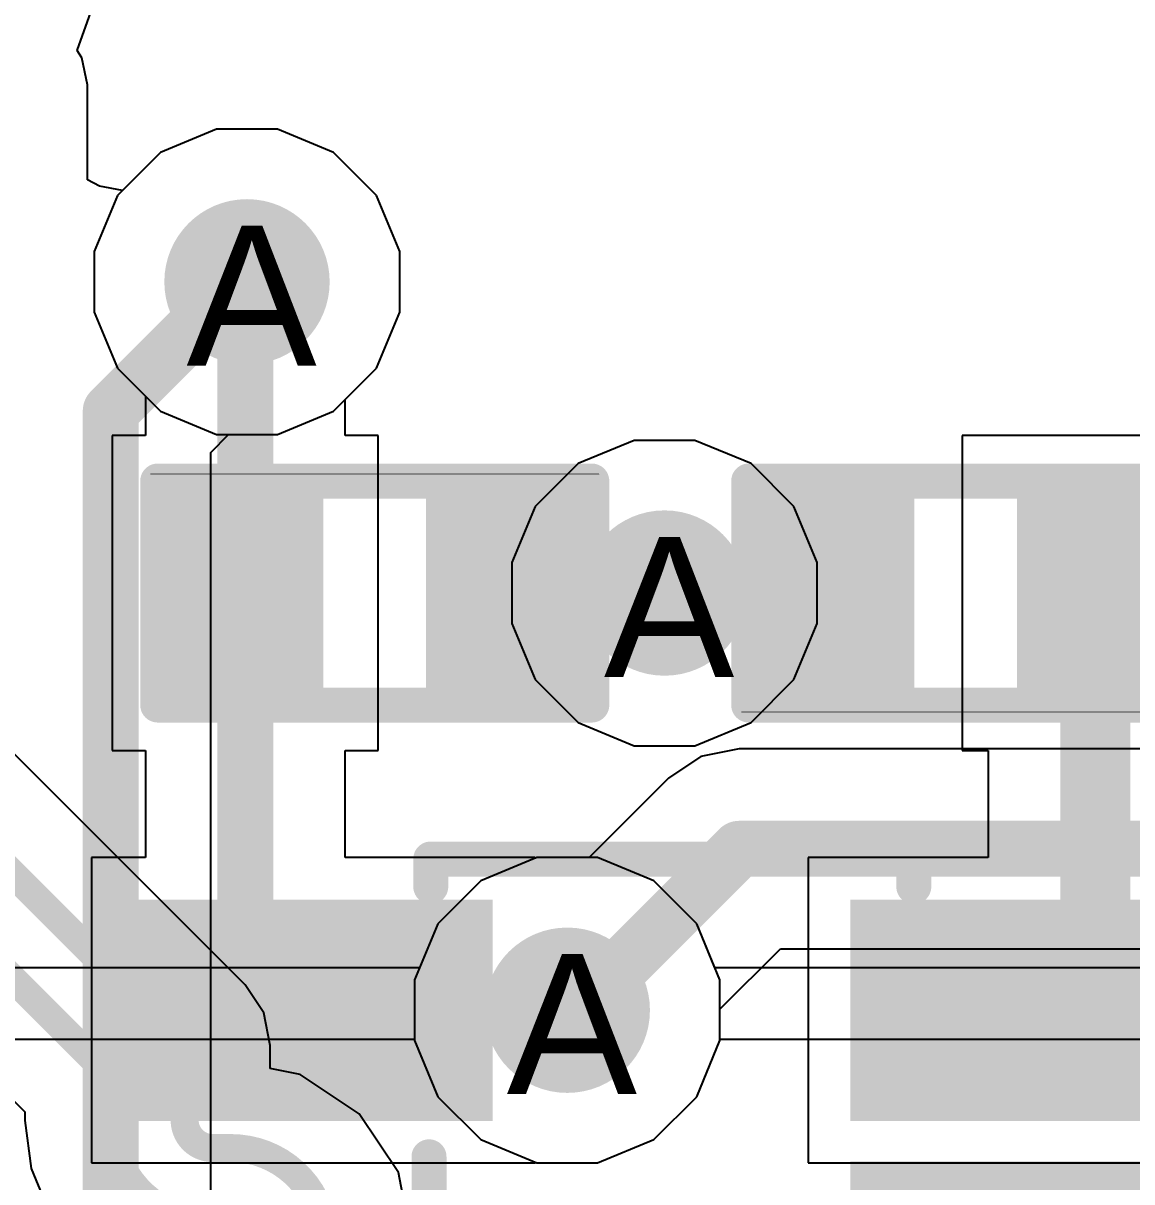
# Model space of a CAD drawing. Header units: inches. Extents: x 0 to 208, y 0 to 213.
# Drawn here: x 3.387 to 3.5454, y 3.4954 to 3.661 of the extents above; entities that cross this region are included whole.
import ezdxf

# ---------------------------------------------------------------- set-up
doc = ezdxf.new("R2010")
doc.units = ezdxf.units.IN
doc.header["$MEASUREMENT"] = 0
for name, color, linetype in [('Bottom Layer', 5, 'Continuous'), ('Drill Drawing', 1, 'Continuous'), ('L2_GND1', 16, 'Continuous'), ('L3_SIG1', 76, 'Continuous'), ('L4_PWR', 90, 'Continuous'), ('L5_GND2', 156, 'Continuous'), ('L6_SIG2', 130, 'Continuous'), ('L7_GND3', 216, 'Continuous'), ('Top Layer', 1, 'Continuous'), ('Top Overlay', 2, 'Continuous'), ('Top Paste', 8, 'Continuous'), ('Top Solder', 216, 'Continuous'), ('Via Holes', 16, 'Continuous')]:
    doc.layers.add(name, color=color, linetype=linetype)
doc.styles.add('Arial', font='', dxfattribs={"height": 0.2})
doc.styles.get('Arial').set_extended_font_data('Arial')

# ---------------------------------------------------------------- blocks, each defined once
blk = doc.blocks.new('SOT_23_5_257')
at = {"layer": 'Top Layer'}
for points in [[(-0.07284, -0.02559), (-0.02953, -0.02559), (-0.02953, -0.04921), (-0.07284, -0.04921)], [(0.02953, -0.02559), (0.07283, -0.02559), (0.07283, -0.04921), (0.02953, -0.04921)]]:
    blk.add_hatch(color=1, dxfattribs=at).paths.add_polyline_path(points)
at = {"layer": 'Top Paste'}
for points in [[(-0.07284, -0.02559), (-0.02953, -0.02559), (-0.02953, -0.04921), (-0.07284, -0.04921)], [(0.02953, -0.02559), (0.07283, -0.02559), (0.07283, -0.04921), (0.02953, -0.04921)]]:
    blk.add_hatch(color=8, dxfattribs=at).paths.add_polyline_path(points)
at = {"layer": 'Top Solder'}
for points in [[(-0.07684, 0.01581), (-0.02553, 0.01581), (-0.02553, -0.01581), (-0.07684, -0.01581)], [(-0.07684, -0.02159), (-0.02553, -0.02159), (-0.02553, -0.05321), (-0.07684, -0.05321)], [(0.02553, -0.02159), (0.07683, -0.02159), (0.07683, -0.05321), (0.02553, -0.05321)]]:
    blk.add_hatch(color=216, dxfattribs=at).paths.add_polyline_path(points)
at = {"layer": 'Top Overlay'}
for points in [[(0.03464, 0.01732, 0.005, 0.005, 0), (0.03464, -0.01646, 0.005, 0.005, 0)], [(-0.03461, -0.05506, 0.005, 0.005, 0), (-0.03461, -0.059, 0.005, 0.005, 0)], [(0.03439, -0.05506, 0.005, 0.005, 0), (0.03439, -0.059, 0.005, 0.005, 0)], [(0.03439, -0.059, 0.005, 0.005, 0), (-0.03461, -0.059, 0.005, 0.005, 0)]]:
    blk.add_lwpolyline(points, format="xyseb", dxfattribs=at)
for points in [[(0.03339, -0.01646, 0.0025, 0.0025, 1), (0.03589, -0.01646, 0.0025, 0.0025, 1)], [(-0.03586, -0.05506, 0.0025, 0.0025, 1), (-0.03336, -0.05506, 0.0025, 0.0025, 1)], [(0.03314, -0.05506, 0.0025, 0.0025, 1), (0.03564, -0.05506, 0.0025, 0.0025, 1)], [(-0.03586, -0.059, 0.0025, 0.0025, 1), (-0.03336, -0.059, 0.0025, 0.0025, 1)], [(-0.03586, -0.059, 0.0025, 0.0025, 1), (-0.03336, -0.059, 0.0025, 0.0025, 1)], [(0.03314, -0.059, 0.0025, 0.0025, 1), (0.03564, -0.059, 0.0025, 0.0025, 1)], [(0.03314, -0.059, 0.0025, 0.0025, 1), (0.03564, -0.059, 0.0025, 0.0025, 1)]]:
    blk.add_lwpolyline(points, format="xyseb", close=True, dxfattribs=at)
blk = doc.blocks.new('RES_0402_265')
at = {"layer": 'Top Layer'}
for points in [[(-0.0275, -0.0125), (-0.0275, 0.0125), (-0.0095, 0.0125), (-0.0095, -0.0125)], [(0.0095, -0.0125), (0.0095, 0.0125), (0.0275, 0.0125), (0.0275, -0.0125)]]:
    blk.add_hatch(color=1, dxfattribs=at).paths.add_polyline_path(points)
at = {"layer": 'Top Paste'}
for points in [[(-0.0275, -0.0125), (-0.0275, 0.0125), (-0.0095, 0.0125), (-0.0095, -0.0125)], [(0.0095, -0.0125), (0.0095, 0.0125), (0.0275, 0.0125), (0.0275, -0.0125)]]:
    blk.add_hatch(color=8, dxfattribs=at).paths.add_polyline_path(points)
at = {"layer": 'Top Solder'}
for points in [[(-0.02967, -0.01467), (-0.02967, 0.01467), (-0.00733, 0.01467), (-0.00733, -0.01467)], [(0.00733, -0.01467), (0.00733, 0.01467), (0.02967, 0.01467), (0.02967, -0.01467)]]:
    blk.add_hatch(color=216, dxfattribs=at).paths.add_polyline_path(points)
at = {"layer": 'Top Overlay'}
for points in [[(0.031, 0.016, 0.005, 0.005, 0), (-0.031, 0.016, 0.005, 0.005, 0)], [(-0.031, 0.016, 0.005, 0.005, 0), (-0.031, -0.016, 0.005, 0.005, 0)], [(0.031, 0.016, 0.005, 0.005, 0), (0.031, -0.016, 0.005, 0.005, 0)], [(0.031, -0.016, 0.005, 0.005, 0), (-0.031, -0.016, 0.005, 0.005, 0)], [(0.032, -0.017, 0.000127, 0.000127, 0), (-0.032, -0.017, 0.000127, 0.000127, 0)]]:
    blk.add_lwpolyline(points, format="xyseb", dxfattribs=at)
for points in [[(-0.03225, 0.016, 0.0025, 0.0025, 1), (-0.02975, 0.016, 0.0025, 0.0025, 1)], [(-0.03225, 0.016, 0.0025, 0.0025, 1), (-0.02975, 0.016, 0.0025, 0.0025, 1)], [(0.02975, 0.016, 0.0025, 0.0025, 1), (0.03225, 0.016, 0.0025, 0.0025, 1)], [(0.02975, 0.016, 0.0025, 0.0025, 1), (0.03225, 0.016, 0.0025, 0.0025, 1)], [(-0.03225, -0.016, 0.0025, 0.0025, 1), (-0.02975, -0.016, 0.0025, 0.0025, 1)], [(-0.03225, -0.016, 0.0025, 0.0025, 1), (-0.02975, -0.016, 0.0025, 0.0025, 1)], [(0.02975, -0.016, 0.0025, 0.0025, 1), (0.03225, -0.016, 0.0025, 0.0025, 1)], [(0.02975, -0.016, 0.0025, 0.0025, 1), (0.03225, -0.016, 0.0025, 0.0025, 1)], [(-0.03203, -0.017, 0.0000635, 0.0000635, 1), (-0.03197, -0.017, 0.0000635, 0.0000635, 1)], [(0.03197, -0.017, 0.0000635, 0.0000635, 1), (0.03203, -0.017, 0.0000635, 0.0000635, 1)]]:
    blk.add_lwpolyline(points, format="xyseb", close=True, dxfattribs=at)
blk = doc.blocks.new('RES_0402_266')
at = {"layer": 'Top Layer'}
for points in [[(-0.0275, -0.0125), (-0.0275, 0.0125), (-0.0095, 0.0125), (-0.0095, -0.0125)], [(0.0095, -0.0125), (0.0095, 0.0125), (0.0275, 0.0125), (0.0275, -0.0125)]]:
    blk.add_hatch(color=1, dxfattribs=at).paths.add_polyline_path(points)
at = {"layer": 'Top Paste'}
for points in [[(-0.0275, -0.0125), (-0.0275, 0.0125), (-0.0095, 0.0125), (-0.0095, -0.0125)], [(0.0095, -0.0125), (0.0095, 0.0125), (0.0275, 0.0125), (0.0275, -0.0125)]]:
    blk.add_hatch(color=8, dxfattribs=at).paths.add_polyline_path(points)
at = {"layer": 'Top Solder'}
for points in [[(-0.02967, -0.01466), (-0.02967, 0.01467), (-0.00734, 0.01467), (-0.00734, -0.01466)], [(0.00733, -0.01466), (0.00733, 0.01467), (0.02966, 0.01467), (0.02966, -0.01466)]]:
    blk.add_hatch(color=216, dxfattribs=at).paths.add_polyline_path(points)
at = {"layer": 'Top Overlay'}
for points in [[(-0.031, 0.016, 0.005, 0.005, 0), (0.031, 0.016, 0.005, 0.005, 0)], [(-0.031, -0.016, 0.005, 0.005, 0), (-0.031, 0.016, 0.005, 0.005, 0)], [(0.031, -0.016, 0.005, 0.005, 0), (0.031, 0.016, 0.005, 0.005, 0)], [(-0.031, -0.016, 0.005, 0.005, 0), (0.031, -0.016, 0.005, 0.005, 0)], [(-0.032, -0.017, 0.000127, 0.000127, 0), (0.032, -0.017, 0.000127, 0.000127, 0)]]:
    blk.add_lwpolyline(points, format="xyseb", dxfattribs=at)
for points in [[(-0.03225, 0.016, 0.0025, 0.0025, 1), (-0.02975, 0.016, 0.0025, 0.0025, 1)], [(-0.03225, 0.016, 0.0025, 0.0025, 1), (-0.02975, 0.016, 0.0025, 0.0025, 1)], [(0.02975, 0.016, 0.0025, 0.0025, 1), (0.03225, 0.016, 0.0025, 0.0025, 1)], [(0.02975, 0.016, 0.0025, 0.0025, 1), (0.03225, 0.016, 0.0025, 0.0025, 1)], [(-0.03225, -0.016, 0.0025, 0.0025, 1), (-0.02975, -0.016, 0.0025, 0.0025, 1)], [(-0.03225, -0.016, 0.0025, 0.0025, 1), (-0.02975, -0.016, 0.0025, 0.0025, 1)], [(0.02975, -0.016, 0.0025, 0.0025, 1), (0.03225, -0.016, 0.0025, 0.0025, 1)], [(0.02975, -0.016, 0.0025, 0.0025, 1), (0.03225, -0.016, 0.0025, 0.0025, 1)], [(-0.03203, -0.017, 0.0000635, 0.0000635, 1), (-0.03197, -0.017, 0.0000635, 0.0000635, 1)], [(0.03197, -0.017, 0.0000635, 0.0000635, 1), (0.03203, -0.017, 0.0000635, 0.0000635, 1)]]:
    blk.add_lwpolyline(points, format="xyseb", close=True, dxfattribs=at)

msp = doc.modelspace()

# ---------------------------------------------------------------- hatches: boundary and pattern name
at = {"layer": 'Bottom Layer'}
h = msp.add_hatch(color=5, dxfattribs=at)
edge = h.paths.add_edge_path()
edge.add_arc((3.419, 3.624), 0.01181, 0, 360)
h = msp.add_hatch(color=5, dxfattribs=at)
edge = h.paths.add_edge_path()
edge.add_arc((3.47864, 3.57954), 0.01181, 0, 360)
h = msp.add_hatch(color=5, dxfattribs=at)
edge = h.paths.add_edge_path()
edge.add_arc((3.46475, 3.51994), 0.01181, 0, 360)
at = {"layer": 'L2_GND1'}
h = msp.add_hatch(color=16, dxfattribs=at)
edge = h.paths.add_edge_path()
edge.add_arc((3.419, 3.624), 0.01181, 0, 360)
h = msp.add_hatch(color=16, dxfattribs=at)
edge = h.paths.add_edge_path()
edge.add_arc((3.47864, 3.57954), 0.01181, 0, 360)
h = msp.add_hatch(color=16, dxfattribs=at)
edge = h.paths.add_edge_path()
edge.add_arc((3.46475, 3.51994), 0.01181, 0, 360)
at = {"layer": 'L3_SIG1'}
h = msp.add_hatch(color=76, dxfattribs=at)
edge = h.paths.add_edge_path()
edge.add_arc((3.419, 3.624), 0.01181, 0, 360)
h = msp.add_hatch(color=76, dxfattribs=at)
edge = h.paths.add_edge_path()
edge.add_arc((3.47864, 3.57954), 0.01181, 0, 360)
h = msp.add_hatch(color=76, dxfattribs=at)
edge = h.paths.add_edge_path()
edge.add_arc((3.46475, 3.51994), 0.01181, 0, 360)
at = {"layer": 'L4_PWR'}
h = msp.add_hatch(color=90, dxfattribs=at)
edge = h.paths.add_edge_path()
edge.add_arc((3.419, 3.624), 0.01181, 0, 360)
h = msp.add_hatch(color=90, dxfattribs=at)
edge = h.paths.add_edge_path()
edge.add_arc((3.47864, 3.57954), 0.01181, 0, 360)
h = msp.add_hatch(color=90, dxfattribs=at)
edge = h.paths.add_edge_path()
edge.add_arc((3.46475, 3.51994), 0.01181, 0, 360)
at = {"layer": 'L5_GND2'}
h = msp.add_hatch(color=156, dxfattribs=at)
edge = h.paths.add_edge_path()
edge.add_arc((3.419, 3.624), 0.01181, 0, 360)
h = msp.add_hatch(color=156, dxfattribs=at)
edge = h.paths.add_edge_path()
edge.add_arc((3.47864, 3.57954), 0.01181, 0, 360)
h = msp.add_hatch(color=156, dxfattribs=at)
edge = h.paths.add_edge_path()
edge.add_arc((3.46475, 3.51994), 0.01181, 0, 360)
at = {"layer": 'L6_SIG2'}
h = msp.add_hatch(color=130, dxfattribs=at)
edge = h.paths.add_edge_path()
edge.add_arc((3.419, 3.624), 0.01181, 0, 360)
h = msp.add_hatch(color=130, dxfattribs=at)
edge = h.paths.add_edge_path()
edge.add_arc((3.47864, 3.57954), 0.01181, 0, 360)
h = msp.add_hatch(color=130, dxfattribs=at)
edge = h.paths.add_edge_path()
edge.add_arc((3.46475, 3.51994), 0.01181, 0, 360)
at = {"layer": 'L7_GND3'}
h = msp.add_hatch(color=216, dxfattribs=at)
edge = h.paths.add_edge_path()
edge.add_arc((3.419, 3.624), 0.01181, 0, 360)
h = msp.add_hatch(color=216, dxfattribs=at)
edge = h.paths.add_edge_path()
edge.add_arc((3.47864, 3.57954), 0.01181, 0, 360)
h = msp.add_hatch(color=216, dxfattribs=at)
edge = h.paths.add_edge_path()
edge.add_arc((3.46475, 3.51994), 0.01181, 0, 360)
at = {"layer": 'Top Layer'}
h = msp.add_hatch(color=1, dxfattribs=at)
edge = h.paths.add_edge_path()
edge.add_arc((3.419, 3.624), 0.01181, 0, 360)
h = msp.add_hatch(color=1, dxfattribs=at)
edge = h.paths.add_edge_path()
edge.add_arc((3.47864, 3.57954), 0.01181, 0, 360)
h = msp.add_hatch(color=1, dxfattribs=at)
edge = h.paths.add_edge_path()
edge.add_arc((3.46475, 3.51994), 0.01181, 0, 360)
at = {"layer": 'Via Holes'}
h = msp.add_hatch(color=7, dxfattribs=at)
edge = h.paths.add_edge_path()
edge.add_arc((3.419, 3.624), 0.00591, 0, 360)
h = msp.add_hatch(color=7, dxfattribs=at)
edge = h.paths.add_edge_path()
edge.add_arc((3.47864, 3.57954), 0.00591, 0, 360)
h = msp.add_hatch(color=7, dxfattribs=at)
edge = h.paths.add_edge_path()
edge.add_arc((3.46475, 3.51994), 0.00591, 0, 360)

# ---------------------------------------------------------------- linework, layer by layer
at = {"layer": 'Bottom Layer'}
for p, q in [((3.41466, 3.64581), (3.40665, 3.64249)), ((3.42334, 3.64581), (3.41466, 3.64581)), ((3.43135, 3.64249), (3.42334, 3.64581)), ((3.40665, 3.64249), (3.40051, 3.63635)), ((3.43749, 3.63635), (3.43135, 3.64249)), ((3.40051, 3.63635), (3.39719, 3.62834)), ((3.44081, 3.62834), (3.43749, 3.63635)), ((3.39719, 3.62834), (3.39719, 3.61966)), ((3.44081, 3.61966), (3.44081, 3.62834)), ((3.39719, 3.61966), (3.40051, 3.61165)), ((3.43749, 3.61165), (3.44081, 3.61966)), ((3.40051, 3.61165), (3.40665, 3.60551)), ((3.43135, 3.60551), (3.43749, 3.61165)), ((3.40665, 3.60551), (3.41466, 3.60219)), ((3.42334, 3.60219), (3.43135, 3.60551)), ((3.41466, 3.60219), (3.42334, 3.60219)), ((3.46041, 3.54175), (3.4524, 3.53843)), ((3.46909, 3.54175), (3.46041, 3.54175)), ((3.47711, 3.53843), (3.46909, 3.54175)), ((3.4524, 3.53843), (3.44626, 3.5323)), ((3.48324, 3.5323), (3.47711, 3.53843)), ((3.44626, 3.5323), (3.44294, 3.52428)), ((3.48656, 3.52428), (3.48324, 3.5323)), ((3.44294, 3.52428), (3.44294, 3.5156)), ((3.48656, 3.5156), (3.48656, 3.52428)), ((3.44294, 3.5156), (3.44626, 3.50759)), ((3.48324, 3.50759), (3.48656, 3.5156)), ((3.44626, 3.50759), (3.4524, 3.50145)), ((3.47711, 3.50145), (3.48324, 3.50759)), ((3.4524, 3.50145), (3.46041, 3.49813)), ((3.46909, 3.49813), (3.47711, 3.50145)), ((3.46041, 3.49813), (3.46909, 3.49813))]:
    msp.add_line(p, q, dxfattribs=at)
at = {"layer": 'L2_GND1'}
for p, q in [((3.41466, 3.64581), (3.40665, 3.64249)), ((3.42334, 3.64581), (3.41466, 3.64581)), ((3.43135, 3.64249), (3.42334, 3.64581)), ((3.40665, 3.64249), (3.40051, 3.63635)), ((3.43749, 3.63635), (3.43135, 3.64249)), ((3.40051, 3.63635), (3.39719, 3.62834)), ((3.44081, 3.62834), (3.43749, 3.63635)), ((3.39719, 3.62834), (3.39719, 3.61966)), ((3.44081, 3.61966), (3.44081, 3.62834)), ((3.39719, 3.61966), (3.40051, 3.61165)), ((3.43749, 3.61165), (3.44081, 3.61966)), ((3.40051, 3.61165), (3.40665, 3.60551)), ((3.43135, 3.60551), (3.43749, 3.61165)), ((3.40665, 3.60551), (3.41466, 3.60219)), ((3.42334, 3.60219), (3.43135, 3.60551)), ((3.41466, 3.60219), (3.42334, 3.60219)), ((3.4743, 3.60135), (3.46629, 3.59803)), ((3.48298, 3.60135), (3.4743, 3.60135)), ((3.491, 3.59803), (3.48298, 3.60135)), ((3.46629, 3.59803), (3.46015, 3.5919)), ((3.49713, 3.5919), (3.491, 3.59803)), ((3.46015, 3.5919), (3.45683, 3.58388)), ((3.50045, 3.58388), (3.49713, 3.5919)), ((3.45683, 3.58388), (3.45683, 3.5752)), ((3.50045, 3.5752), (3.50045, 3.58388)), ((3.45683, 3.5752), (3.46015, 3.56719)), ((3.49713, 3.56719), (3.50045, 3.5752)), ((3.46015, 3.56719), (3.46629, 3.56105)), ((3.491, 3.56105), (3.49713, 3.56719)), ((3.46629, 3.56105), (3.4743, 3.55773)), ((3.48298, 3.55773), (3.491, 3.56105)), ((3.4743, 3.55773), (3.48298, 3.55773)), ((3.46041, 3.54175), (3.4524, 3.53843)), ((3.46909, 3.54175), (3.46041, 3.54175)), ((3.47711, 3.53843), (3.46909, 3.54175)), ((3.4524, 3.53843), (3.44626, 3.5323)), ((3.48324, 3.5323), (3.47711, 3.53843)), ((3.44626, 3.5323), (3.44365, 3.526)), ((3.48585, 3.526), (3.48324, 3.5323)), ((3.44365, 3.526), (3.15745, 3.526)), ((3.63371, 3.526), (3.48585, 3.526)), ((3.15745, 3.5158), (3.44294, 3.5158)), ((3.44294, 3.5158), (3.44294, 3.5156)), ((3.48656, 3.5156), (3.48656, 3.5158)), ((3.48656, 3.5158), (3.62265, 3.5158)), ((3.44294, 3.5156), (3.44626, 3.50759)), ((3.48324, 3.50759), (3.48656, 3.5156)), ((3.44626, 3.50759), (3.4524, 3.50145)), ((3.47711, 3.50145), (3.48324, 3.50759)), ((3.4524, 3.50145), (3.46041, 3.49813)), ((3.46909, 3.49813), (3.47711, 3.50145)), ((3.46041, 3.49813), (3.46909, 3.49813))]:
    msp.add_line(p, q, dxfattribs=at)
at = {"layer": 'L3_SIG1'}
for p, q in [((3.39473, 3.65705), (3.39671, 3.66254)), ((3.39542, 3.65602), (3.39473, 3.65705)), ((3.3962, 3.65212), (3.39542, 3.65602)), ((3.3962, 3.63857), (3.3962, 3.65212)), ((3.41466, 3.64581), (3.40665, 3.64249)), ((3.42334, 3.64581), (3.41466, 3.64581)), ((3.43135, 3.64249), (3.42334, 3.64581)), ((3.40665, 3.64249), (3.4012, 3.63704)), ((3.43749, 3.63635), (3.43135, 3.64249)), ((3.39795, 3.63767), (3.3962, 3.63857)), ((3.4012, 3.63704), (3.39795, 3.63767)), ((3.44081, 3.62834), (3.43749, 3.63635)), ((3.44081, 3.61966), (3.44081, 3.62834)), ((3.43749, 3.61165), (3.44081, 3.61966)), ((3.43135, 3.60551), (3.43749, 3.61165)), ((3.42334, 3.60219), (3.43135, 3.60551)), ((3.41381, 3.59962), (3.41638, 3.60219)), ((3.41638, 3.60219), (3.42334, 3.60219)), ((3.41381, 3.21126), (3.41381, 3.59962)), ((3.46041, 3.54175), (3.4524, 3.53843)), ((3.46909, 3.54175), (3.46041, 3.54175)), ((3.47711, 3.53843), (3.46909, 3.54175)), ((3.4524, 3.53843), (3.44626, 3.5323)), ((3.48324, 3.5323), (3.47711, 3.53843)), ((3.44626, 3.5323), (3.44294, 3.52428)), ((3.48656, 3.52428), (3.48324, 3.5323)), ((3.44294, 3.52428), (3.44294, 3.5156)), ((3.48656, 3.5156), (3.48656, 3.52428)), ((3.44294, 3.5156), (3.44626, 3.50759)), ((3.48324, 3.50759), (3.48656, 3.5156)), ((3.44626, 3.50759), (3.4524, 3.50145)), ((3.47711, 3.50145), (3.48324, 3.50759)), ((3.4524, 3.50145), (3.46041, 3.49813)), ((3.46909, 3.49813), (3.47711, 3.50145)), ((3.46041, 3.49813), (3.46909, 3.49813))]:
    msp.add_line(p, q, dxfattribs=at)
for points in [[(3.39954, 3.60554, 0.008, 0.008, 0), (3.418, 3.624, 0.008, 0.008, 0)], [(3.39954, 2.87754, 0.008, 0.008, 0), (3.39954, 3.60554, 0.008, 0.008, 0)]]:
    msp.add_lwpolyline(points, format="xyseb", dxfattribs=at)
for points in [[(3.416, 3.624, 0.004, 0.004, 1), (3.42, 3.624, 0.004, 0.004, 1)], [(3.39754, 3.60554, 0.004, 0.004, 1), (3.40154, 3.60554, 0.004, 0.004, 1)], [(3.39754, 3.60554, 0.004, 0.004, 1), (3.40154, 3.60554, 0.004, 0.004, 1)]]:
    msp.add_lwpolyline(points, format="xyseb", close=True, dxfattribs=at)
at = {"layer": 'L4_PWR'}
for p, q in [((3.41466, 3.64581), (3.40665, 3.64249)), ((3.42334, 3.64581), (3.41466, 3.64581)), ((3.43135, 3.64249), (3.42334, 3.64581)), ((3.40665, 3.64249), (3.40051, 3.63635)), ((3.43749, 3.63635), (3.43135, 3.64249)), ((3.40051, 3.63635), (3.39719, 3.62834)), ((3.44081, 3.62834), (3.43749, 3.63635)), ((3.39719, 3.62834), (3.39719, 3.61966)), ((3.44081, 3.61966), (3.44081, 3.62834)), ((3.39719, 3.61966), (3.40051, 3.61165)), ((3.43749, 3.61165), (3.44081, 3.61966)), ((3.40051, 3.61165), (3.40665, 3.60551)), ((3.43135, 3.60551), (3.43749, 3.61165)), ((3.40665, 3.60551), (3.41466, 3.60219)), ((3.42334, 3.60219), (3.43135, 3.60551)), ((3.41466, 3.60219), (3.42334, 3.60219)), ((3.4743, 3.60135), (3.46629, 3.59803)), ((3.48298, 3.60135), (3.4743, 3.60135)), ((3.491, 3.59803), (3.48298, 3.60135)), ((3.46629, 3.59803), (3.46015, 3.5919)), ((3.49713, 3.5919), (3.491, 3.59803)), ((3.46015, 3.5919), (3.45683, 3.58388)), ((3.50045, 3.58388), (3.49713, 3.5919)), ((3.45683, 3.58388), (3.45683, 3.5752)), ((3.50045, 3.5752), (3.50045, 3.58388)), ((3.45683, 3.5752), (3.46015, 3.56719)), ((3.49713, 3.56719), (3.50045, 3.5752)), ((3.46015, 3.56719), (3.46629, 3.56105)), ((3.491, 3.56105), (3.49713, 3.56719)), ((3.46629, 3.56105), (3.4743, 3.55773)), ((3.48298, 3.55773), (3.491, 3.56105)), ((3.4743, 3.55773), (3.48298, 3.55773)), ((3.46041, 3.54175), (3.4524, 3.53843)), ((3.46909, 3.54175), (3.46041, 3.54175)), ((3.47711, 3.53843), (3.46909, 3.54175)), ((3.4524, 3.53843), (3.44626, 3.5323)), ((3.48324, 3.5323), (3.47711, 3.53843)), ((3.44626, 3.5323), (3.44294, 3.52428)), ((3.48656, 3.52428), (3.48324, 3.5323)), ((3.44294, 3.52428), (3.44294, 3.5156)), ((3.48656, 3.5156), (3.48656, 3.52428)), ((3.44294, 3.5156), (3.44626, 3.50759)), ((3.48324, 3.50759), (3.48656, 3.5156)), ((3.44626, 3.50759), (3.4524, 3.50145)), ((3.47711, 3.50145), (3.48324, 3.50759)), ((3.4524, 3.50145), (3.46041, 3.49813)), ((3.46909, 3.49813), (3.47711, 3.50145)), ((3.46041, 3.49813), (3.46909, 3.49813))]:
    msp.add_line(p, q, dxfattribs=at)
at = {"layer": 'L5_GND2'}
for p, q in [((3.41466, 3.64581), (3.40665, 3.64249)), ((3.42334, 3.64581), (3.41466, 3.64581)), ((3.43135, 3.64249), (3.42334, 3.64581)), ((3.40665, 3.64249), (3.40051, 3.63635)), ((3.43749, 3.63635), (3.43135, 3.64249)), ((3.40051, 3.63635), (3.39719, 3.62834)), ((3.44081, 3.62834), (3.43749, 3.63635)), ((3.39719, 3.62834), (3.39719, 3.61966)), ((3.44081, 3.61966), (3.44081, 3.62834)), ((3.39719, 3.61966), (3.40051, 3.61165)), ((3.43749, 3.61165), (3.44081, 3.61966)), ((3.40051, 3.61165), (3.40665, 3.60551)), ((3.43135, 3.60551), (3.43749, 3.61165)), ((3.40665, 3.60551), (3.41466, 3.60219)), ((3.42334, 3.60219), (3.43135, 3.60551)), ((3.41466, 3.60219), (3.42334, 3.60219)), ((3.41874, 3.52355), (3.36213, 3.58016)), ((3.34402, 3.54868), (3.38725, 3.50544)), ((3.46041, 3.54175), (3.4524, 3.53843)), ((3.46909, 3.54175), (3.46041, 3.54175)), ((3.47711, 3.53843), (3.46909, 3.54175)), ((3.4524, 3.53843), (3.44626, 3.5323)), ((3.48324, 3.5323), (3.47711, 3.53843)), ((3.44626, 3.5323), (3.44294, 3.52428)), ((3.48656, 3.52428), (3.48324, 3.5323)), ((3.44294, 3.52428), (3.44294, 3.5156)), ((3.48656, 3.5156), (3.48656, 3.52428)), ((3.42139, 3.51958), (3.41874, 3.52355)), ((3.42232, 3.5149), (3.42139, 3.51958)), ((3.42232, 3.51163), (3.42232, 3.5149)), ((3.44294, 3.5156), (3.44626, 3.50759)), ((3.48324, 3.50759), (3.48656, 3.5156)), ((3.4266, 3.51078), (3.42232, 3.51163)), ((3.435, 3.50516), (3.4266, 3.51078)), ((3.44626, 3.50759), (3.4524, 3.50145)), ((3.47711, 3.50145), (3.48324, 3.50759)), ((3.38725, 3.50544), (3.38725, 3.50425)), ((3.38725, 3.50425), (3.38727, 3.50417)), ((3.44062, 3.49676), (3.435, 3.50516)), ((3.38727, 3.50417), (3.38817, 3.49731)), ((3.4524, 3.50145), (3.46041, 3.49813)), ((3.46909, 3.49813), (3.47711, 3.50145)), ((3.46041, 3.49813), (3.46909, 3.49813)), ((3.38817, 3.49731), (3.39009, 3.49269)), ((3.44259, 3.48685), (3.44062, 3.49676))]:
    msp.add_line(p, q, dxfattribs=at)
for points in [[(3.35348, 3.57151, 0.004, 0.004, 0), (3.41009, 3.5149, 0.004, 0.004, 0)], [(3.34909, 3.56091, 0.004, 0.004, 0), (3.39845, 3.51155, 0.004, 0.004, 0)], [(3.41009, 3.51155, 0.004, 0.004, 0), (3.41009, 3.5149, 0.004, 0.004, 0)], [(3.39845, 3.51155, 0.004, 0.004, 0), (3.39949, 3.51051, 0.004, 0.004, 0)], [(3.39949, 3.50425, 0.004, 0.004, 0), (3.39949, 3.51051, 0.004, 0.004, 0)], [(3.41009, 3.50425, 0.004, 0.004, 0), (3.41009, 3.51155, 0.004, 0.004, 0)], [(3.41409, 3.48965, 0.004, 0.004, -0.414214), (3.39949, 3.50425, 0.004, 0.004, 0)], [(3.41409, 3.50025, 0.004, 0.004, -0.414214), (3.41009, 3.50425, 0.004, 0.004, 0)], [(3.41409, 3.50025, 0.004, 0.004, 0), (3.41669, 3.50025, 0.004, 0.004, 0)], [(3.41669, 3.50025, 0.004, 0.004, -0.414214), (3.43009, 3.48685, 0.004, 0.004, 0)]]:
    msp.add_lwpolyline(points, format="xyseb", dxfattribs=at)
for points in [[(3.40909, 3.5149, 0.002, 0.002, 1), (3.41109, 3.5149, 0.002, 0.002, 1)], [(3.40909, 3.5149, 0.002, 0.002, 1), (3.41109, 3.5149, 0.002, 0.002, 1)], [(3.39745, 3.51155, 0.002, 0.002, 1), (3.39945, 3.51155, 0.002, 0.002, 1)], [(3.39745, 3.51155, 0.002, 0.002, 1), (3.39945, 3.51155, 0.002, 0.002, 1)], [(3.39849, 3.51051, 0.002, 0.002, 1), (3.40049, 3.51051, 0.002, 0.002, 1)], [(3.39849, 3.51051, 0.002, 0.002, 1), (3.40049, 3.51051, 0.002, 0.002, 1)], [(3.40909, 3.51155, 0.002, 0.002, 1), (3.41109, 3.51155, 0.002, 0.002, 1)], [(3.40909, 3.51155, 0.002, 0.002, 1), (3.41109, 3.51155, 0.002, 0.002, 1)], [(3.39849, 3.50425, 0.002, 0.002, 1), (3.40049, 3.50425, 0.002, 0.002, 1)], [(3.39849, 3.50425, 0.002, 0.002, 1), (3.40049, 3.50425, 0.002, 0.002, 1)], [(3.40909, 3.50425, 0.002, 0.002, 1), (3.41109, 3.50425, 0.002, 0.002, 1)], [(3.40909, 3.50425, 0.002, 0.002, 1), (3.41109, 3.50425, 0.002, 0.002, 1)], [(3.41309, 3.50025, 0.002, 0.002, 1), (3.41509, 3.50025, 0.002, 0.002, 1)], [(3.41309, 3.50025, 0.002, 0.002, 1), (3.41509, 3.50025, 0.002, 0.002, 1)], [(3.41569, 3.50025, 0.002, 0.002, 1), (3.41769, 3.50025, 0.002, 0.002, 1)], [(3.41569, 3.50025, 0.002, 0.002, 1), (3.41769, 3.50025, 0.002, 0.002, 1)]]:
    msp.add_lwpolyline(points, format="xyseb", close=True, dxfattribs=at)
at = {"layer": 'L6_SIG2'}
for p, q in [((3.41466, 3.64581), (3.40665, 3.64249)), ((3.42334, 3.64581), (3.41466, 3.64581)), ((3.43135, 3.64249), (3.42334, 3.64581)), ((3.40665, 3.64249), (3.40051, 3.63635)), ((3.43749, 3.63635), (3.43135, 3.64249)), ((3.40051, 3.63635), (3.39719, 3.62834)), ((3.44081, 3.62834), (3.43749, 3.63635)), ((3.39719, 3.62834), (3.39719, 3.61966)), ((3.44081, 3.61966), (3.44081, 3.62834)), ((3.39719, 3.61966), (3.40051, 3.61165)), ((3.43749, 3.61165), (3.44081, 3.61966)), ((3.40051, 3.61165), (3.40665, 3.60551)), ((3.43135, 3.60551), (3.43749, 3.61165)), ((3.40665, 3.60551), (3.41466, 3.60219)), ((3.42334, 3.60219), (3.43135, 3.60551)), ((3.41466, 3.60219), (3.42334, 3.60219)), ((3.48931, 3.55727), (3.48384, 3.55619)), ((3.76806, 3.55727), (3.48931, 3.55727)), ((3.48931, 3.55727), (3.48931, 3.55727)), ((3.48384, 3.55619), (3.47921, 3.55309)), ((3.47921, 3.55309), (3.46787, 3.54175)), ((3.47921, 3.55309), (3.47921, 3.55309)), ((3.46041, 3.54175), (3.4524, 3.53843)), ((3.46787, 3.54175), (3.46041, 3.54175)), ((3.4524, 3.53843), (3.44626, 3.5323)), ((3.44626, 3.5323), (3.44294, 3.52428)), ((3.48656, 3.52007), (3.49522, 3.52873)), ((3.49522, 3.52873), (3.62937, 3.52873)), ((3.44294, 3.52428), (3.44294, 3.5156)), ((3.48656, 3.5156), (3.48656, 3.52007)), ((3.44294, 3.5156), (3.44626, 3.50759)), ((3.48324, 3.50759), (3.48656, 3.5156)), ((3.44626, 3.50759), (3.4524, 3.50145)), ((3.47711, 3.50145), (3.48324, 3.50759)), ((3.4524, 3.50145), (3.46041, 3.49813)), ((3.46909, 3.49813), (3.47711, 3.50145)), ((3.46041, 3.49813), (3.46909, 3.49813))]:
    msp.add_line(p, q, dxfattribs=at)
for points in [[(3.46625, 3.51994, 0.008, 0.008, 0), (3.48931, 3.543, 0.008, 0.008, 0)], [(3.48931, 3.543, 0.008, 0.008, 0), (3.76806, 3.543, 0.008, 0.008, 0)], [(3.46475, 3.51994, 0.008, 0.008, 0), (3.46625, 3.51994, 0.008, 0.008, 0)]]:
    msp.add_lwpolyline(points, format="xyseb", dxfattribs=at)
for points in [[(3.48731, 3.543, 0.004, 0.004, 1), (3.49131, 3.543, 0.004, 0.004, 1)], [(3.48731, 3.543, 0.004, 0.004, 1), (3.49131, 3.543, 0.004, 0.004, 1)], [(3.46275, 3.51994, 0.004, 0.004, 1), (3.46675, 3.51994, 0.004, 0.004, 1)], [(3.46425, 3.51994, 0.004, 0.004, 1), (3.46825, 3.51994, 0.004, 0.004, 1)], [(3.46425, 3.51994, 0.004, 0.004, 1), (3.46825, 3.51994, 0.004, 0.004, 1)]]:
    msp.add_lwpolyline(points, format="xyseb", close=True, dxfattribs=at)
at = {"layer": 'L7_GND3'}
for p, q in [((3.41466, 3.64581), (3.40665, 3.64249)), ((3.42334, 3.64581), (3.41466, 3.64581)), ((3.43135, 3.64249), (3.42334, 3.64581)), ((3.40665, 3.64249), (3.40051, 3.63635)), ((3.43749, 3.63635), (3.43135, 3.64249)), ((3.40051, 3.63635), (3.39719, 3.62834)), ((3.44081, 3.62834), (3.43749, 3.63635)), ((3.39719, 3.62834), (3.39719, 3.61966)), ((3.44081, 3.61966), (3.44081, 3.62834)), ((3.39719, 3.61966), (3.40051, 3.61165)), ((3.43749, 3.61165), (3.44081, 3.61966)), ((3.40051, 3.61165), (3.40665, 3.60551)), ((3.43135, 3.60551), (3.43749, 3.61165)), ((3.40665, 3.60551), (3.41466, 3.60219)), ((3.42334, 3.60219), (3.43135, 3.60551)), ((3.41466, 3.60219), (3.42334, 3.60219)), ((3.46041, 3.54175), (3.4524, 3.53843)), ((3.46909, 3.54175), (3.46041, 3.54175)), ((3.47711, 3.53843), (3.46909, 3.54175)), ((3.4524, 3.53843), (3.44626, 3.5323)), ((3.48324, 3.5323), (3.47711, 3.53843)), ((3.44626, 3.5323), (3.44294, 3.52428)), ((3.48656, 3.52428), (3.48324, 3.5323)), ((3.44294, 3.52428), (3.44294, 3.5156)), ((3.48656, 3.5156), (3.48656, 3.52428)), ((3.44294, 3.5156), (3.44626, 3.50759)), ((3.48324, 3.50759), (3.48656, 3.5156)), ((3.44626, 3.50759), (3.4524, 3.50145)), ((3.47711, 3.50145), (3.48324, 3.50759)), ((3.4524, 3.50145), (3.46041, 3.49813)), ((3.46909, 3.49813), (3.47711, 3.50145)), ((3.46041, 3.49813), (3.46909, 3.49813))]:
    msp.add_line(p, q, dxfattribs=at)
at = {"layer": 'Top Layer'}
for p, q in [((3.41466, 3.64581), (3.40665, 3.64249)), ((3.42334, 3.64581), (3.41466, 3.64581)), ((3.43135, 3.64249), (3.42334, 3.64581)), ((3.40665, 3.64249), (3.40051, 3.63635)), ((3.43749, 3.63635), (3.43135, 3.64249)), ((3.40051, 3.63635), (3.39719, 3.62834)), ((3.44081, 3.62834), (3.43749, 3.63635)), ((3.39719, 3.62834), (3.39719, 3.61966)), ((3.44081, 3.61966), (3.44081, 3.62834)), ((3.39719, 3.61966), (3.40051, 3.61165)), ((3.43749, 3.61165), (3.44081, 3.61966)), ((3.40051, 3.61165), (3.40448, 3.60768)), ((3.43303, 3.60718), (3.43749, 3.61165)), ((3.40448, 3.60768), (3.40448, 3.60204)), ((3.43303, 3.60204), (3.43303, 3.60718)), ((3.40448, 3.60204), (3.39975, 3.60204)), ((3.39975, 3.60204), (3.39975, 3.55704)), ((3.43775, 3.60204), (3.43303, 3.60204)), ((3.43775, 3.55704), (3.43775, 3.60204)), ((3.55917, 3.60204), (3.52117, 3.60204)), ((3.52117, 3.60204), (3.52117, 3.55704)), ((3.39975, 3.55704), (3.40448, 3.55704)), ((3.40448, 3.55704), (3.40448, 3.54175)), ((3.43303, 3.54175), (3.43303, 3.55704)), ((3.43303, 3.55704), (3.43775, 3.55704)), ((3.52117, 3.55704), (3.52488, 3.55704)), ((3.52488, 3.55704), (3.52488, 3.54175)), ((3.40448, 3.54175), (3.39681, 3.54175)), ((3.39681, 3.54175), (3.39681, 3.49813)), ((3.46012, 3.54175), (3.43303, 3.54175)), ((3.46023, 3.54168), (3.46012, 3.54175)), ((3.46012, 3.54175), (3.46012, 3.54175)), ((3.46041, 3.54175), (3.46023, 3.54168)), ((3.46909, 3.54175), (3.46041, 3.54175)), ((3.47711, 3.53843), (3.46909, 3.54175)), ((3.52488, 3.54175), (3.49917, 3.54175)), ((3.49917, 3.54175), (3.49917, 3.49813)), ((3.48324, 3.5323), (3.47711, 3.53843)), ((3.48656, 3.52428), (3.48324, 3.5323)), ((3.48656, 3.5156), (3.48656, 3.52428)), ((3.48324, 3.50759), (3.48656, 3.5156)), ((3.47711, 3.50145), (3.48324, 3.50759)), ((3.46909, 3.49813), (3.47711, 3.50145)), ((3.39681, 3.49813), (3.46012, 3.49813)), ((3.46012, 3.49813), (3.46023, 3.49821)), ((3.46012, 3.49813), (3.46012, 3.49813)), ((3.46023, 3.49821), (3.46041, 3.49813)), ((3.46041, 3.49813), (3.46909, 3.49813)), ((3.49917, 3.49813), (3.56248, 3.49813))]:
    msp.add_line(p, q, dxfattribs=at)
for points in [[(3.41875, 3.57954, 0.008, 0.008, 0), (3.41875, 3.624, 0.008, 0.008, 0)], [(3.45476, 3.57954, 0.012, 0.012, 0), (3.45575, 3.57954, 0.012, 0.012, 0)], [(3.45575, 3.57954, 0.012, 0.012, 0), (3.47864, 3.57954, 0.012, 0.012, 0)], [(3.47864, 3.57954, 0.012, 0.012, 0), (3.50317, 3.57954, 0.012, 0.012, 0)], [(3.54017, 3.52775, 0.01, 0.01, 0), (3.54017, 3.57954, 0.01, 0.01, 0)], [(3.41875, 3.52775, 0.008, 0.008, 0), (3.41875, 3.57954, 0.008, 0.008, 0)], [(3.41875, 3.52775, 0.008, 0.008, 0), (3.42656, 3.51994, 0.008, 0.008, 0)], [(3.53236, 3.51994, 0.008, 0.008, 0), (3.54017, 3.52775, 0.008, 0.008, 0)], [(3.42656, 3.51994, 0.008, 0.008, 0), (3.42846, 3.51994, 0.008, 0.008, 0)], [(3.42846, 3.51994, 0.008, 0.008, 0), (3.46475, 3.51994, 0.008, 0.008, 0)], [(3.53083, 3.51994, 0.008, 0.008, 0), (3.53236, 3.51994, 0.008, 0.008, 0)]]:
    msp.add_lwpolyline(points, format="xyseb", dxfattribs=at)
for points in [[(3.41675, 3.624, 0.004, 0.004, 1), (3.42075, 3.624, 0.004, 0.004, 1)], [(3.45176, 3.57954, 0.006, 0.006, 1), (3.45776, 3.57954, 0.006, 0.006, 1)], [(3.45275, 3.57954, 0.006, 0.006, 1), (3.45875, 3.57954, 0.006, 0.006, 1)], [(3.45275, 3.57954, 0.006, 0.006, 1), (3.45875, 3.57954, 0.006, 0.006, 1)], [(3.47564, 3.57954, 0.006, 0.006, 1), (3.48164, 3.57954, 0.006, 0.006, 1)], [(3.47564, 3.57954, 0.006, 0.006, 1), (3.48164, 3.57954, 0.006, 0.006, 1)], [(3.50017, 3.57954, 0.006, 0.006, 1), (3.50617, 3.57954, 0.006, 0.006, 1)], [(3.53767, 3.57954, 0.005, 0.005, 1), (3.54267, 3.57954, 0.005, 0.005, 1)], [(3.41675, 3.57954, 0.004, 0.004, 1), (3.42075, 3.57954, 0.004, 0.004, 1)], [(3.41675, 3.57954, 0.004, 0.004, 1), (3.42075, 3.57954, 0.004, 0.004, 1)], [(3.53767, 3.52775, 0.005, 0.005, 1), (3.54267, 3.52775, 0.005, 0.005, 1)], [(3.41675, 3.52775, 0.004, 0.004, 1), (3.42075, 3.52775, 0.004, 0.004, 1)], [(3.41675, 3.52775, 0.004, 0.004, 1), (3.42075, 3.52775, 0.004, 0.004, 1)], [(3.53817, 3.52775, 0.004, 0.004, 1), (3.54217, 3.52775, 0.004, 0.004, 1)], [(3.42456, 3.51994, 0.004, 0.004, 1), (3.42856, 3.51994, 0.004, 0.004, 1)], [(3.42456, 3.51994, 0.004, 0.004, 1), (3.42856, 3.51994, 0.004, 0.004, 1)], [(3.42646, 3.51994, 0.004, 0.004, 1), (3.43046, 3.51994, 0.004, 0.004, 1)], [(3.42646, 3.51994, 0.004, 0.004, 1), (3.43046, 3.51994, 0.004, 0.004, 1)], [(3.46275, 3.51994, 0.004, 0.004, 1), (3.46675, 3.51994, 0.004, 0.004, 1)], [(3.52883, 3.51994, 0.004, 0.004, 1), (3.53283, 3.51994, 0.004, 0.004, 1)], [(3.53036, 3.51994, 0.004, 0.004, 1), (3.53436, 3.51994, 0.004, 0.004, 1)], [(3.53036, 3.51994, 0.004, 0.004, 1), (3.53436, 3.51994, 0.004, 0.004, 1)]]:
    msp.add_lwpolyline(points, format="xyseb", close=True, dxfattribs=at)

# ---------------------------------------------------------------- block references
at = {"rotation": 180}
for name, p in [('RES_0402_265', (3.43725, 3.57954)), ('SOT_23_5_257', (3.47964, 3.48254))]:
    msp.add_blockref(name, p, dxfattribs=at)
msp.add_blockref('RES_0402_266', (3.52167, 3.57954))

# ---------------------------------------------------------------- texts
at = {"layer": 'Drill Drawing', "style": 'Arial'}
for p in [(3.41034, 3.612), (3.46998, 3.56754), (3.45609, 3.50795)]:
    msp.add_text('A', height=0.02, dxfattribs=at).set_placement(p)

doc.saveas('drawing.dxf')
